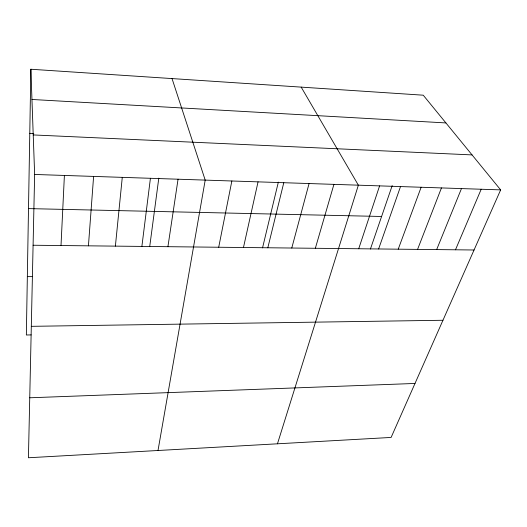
<?xml version="1.0" encoding="UTF-8"?>
<svg xmlns="http://www.w3.org/2000/svg" width="527" height="527" viewBox="0 0 527 527"><rect width="100%" height="100%" fill="white"/><g stroke="black" fill="none" stroke-linecap="round" stroke-linejoin="round"><path stroke-width="0.79" d="M30.869 69.241L34.644 174.463L28.425 457.759L391.113 437.436L500.65 189.885L423.24 95.196L30.869 69.241L26.35 334.994L31.152 334.908M61.007 245.542L64.399 175.445M88.431 245.839L93.608 176.413M115.387 246.129L122.277 177.362M141.882 246.412L150.419 178.291M149.701 246.676L158.798 178.159M167.922 246.695L178.054 179.206M158.008 450.499L205.201 180.109L172.026 78.576M218.705 247.242L231.86 180.985M243.467 247.512L258.052 181.855M262.538 247.888L278.348 182.131M267.821 247.776L283.783 182.704M291.78 248.033L309.072 183.541M315.35 248.283L333.927 184.364M277.452 443.806L358.36 185.175L301.18 87.12M358.716 248.757L379.598 185.879M370.415 249.047L392.193 185.609M378.61 248.968L400.52 186.571M398.228 249.179L421.132 187.25M417.575 249.39L441.448 187.922M436.659 249.594L461.468 188.587M455.48 249.798L481.197 189.239M29.743 397.786L414.999 383.452M31.31 326.332L442.957 320.264M27.345 276.629L32.226 276.629M33.089 245.239L474.05 249.996M28.498 208.606L381.601 216.478M34.644 174.463L500.65 189.885M33.227 134.932L472.06 154.912M29.782 133.331L33.774 133.515M31.956 99.471L445.914 122.929"/></g></svg>
